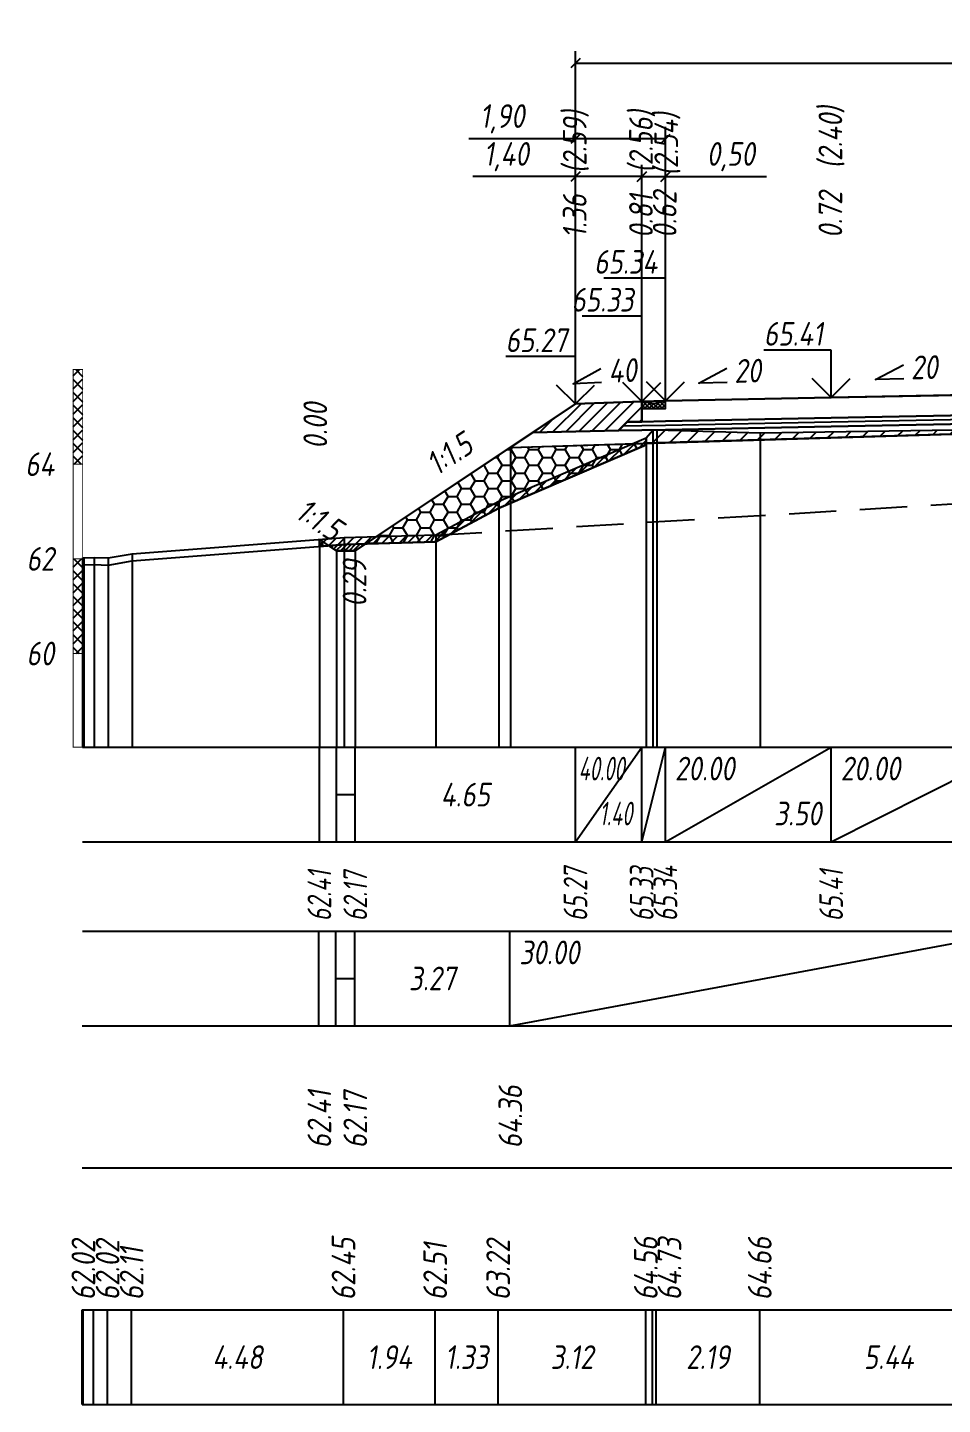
# Model space of a CAD drawing. Extents: x -717 to 1451, y -133302 to 233.
# Drawn here: x -358 to -261.4, y -132019.4 to -131874 of the extents above; entities that cross this region are included whole.
import ezdxf
from ezdxf.enums import TextEntityAlignment as Align

# ---------------------------------------------------------------- set-up
doc = ezdxf.new("R2010")
doc.units = 0
doc.linetypes.add('штриховая', pattern=[0.75, 0.5, -0.25])
for name, color, linetype in [('Интерполированный поперечник', 2, 'Continuous'), ('Код_510', 7, 'Continuous'), ('Код_514', 1, 'Continuous'), ('Код_516', 1, 'Continuous'), ('Контур_0', 7, 'Continuous'), ('Контур_2521', 7, 'Continuous'), ('Контур_2564', 7, 'Continuous'), ('Контур_2660', 7, 'Continuous'), ('Контур_2665', 7, 'Continuous'), ('Контур_400', 7, 'Continuous'), ('Контур_508', 7, 'Continuous'), ('Контур_512', 7, 'Continuous'), ('Контур_513', 7, 'Continuous'), ('Контур_818', 7, 'Continuous'), ('Красный поперечник', 1, 'Continuous'), ('Линейка абсолютных высот', 7, 'Continuous'), ('Объём_2501', 7, 'Continuous'), ('Объём_2564', 7, 'Continuous'), ('Объём_2650', 7, 'Continuous'), ('Объём_2660', 7, 'Continuous'), ('Объём_2661', 7, 'Continuous'), ('Объём_2663', 7, 'Continuous'), ('Объём_2664', 7, 'Continuous'), ('Объём_2665', 7, 'Continuous'), ('Объём_2666', 7, 'Continuous'), ('Откосы', 7, 'Continuous'), ('Отметки покрытия', 7, 'Continuous'), ('Рабочие отметки', 7, 'Continuous'), ('Рабочие отметки доп.', 7, 'Continuous'), ('Таблица', 7, 'Continuous'), ('Уклоны проезжей части', 7, 'Continuous'), ('Черный поперечник', 3, 'Continuous')]:
    doc.layers.add(name, color=color, linetype=linetype)
for name, color, linetype, true_color in [('Контур_2540', 2, 'Continuous', 0xffff00), ('Контур_2560', 2, 'Continuous', 0xffff00), ('Контур_2561', 7, 'Continuous', 0xff8040), ('Контур_2562', 3, 'Continuous', 0x00ff00), ('Контур_2563', 7, 'Continuous', 0xff8000), ('Контур_2570', 7, 'Continuous', 0x80ff00), ('Контур_2736', 4, 'Continuous', 0x00ffff), ('Контур_2737', 4, 'Continuous', 0x00ffff), ('Контур_2738', 4, 'Continuous', 0x00ffff), ('Контур_2739', 4, 'Continuous', 0x00ffff), ('Контур_2741', 4, 'Continuous', 0x00ffff), ('Контур_2742', 4, 'Continuous', 0x00ffff), ('Контур_2743', 4, 'Continuous', 0x00ffff), ('Контур_2744', 7, 'Continuous', 0xa4ffff), ('Контур_2745', 7, 'Continuous', 0xa4ffff), ('Контур_2747', 4, 'Continuous', 0x00ffff), ('Контур_2748', 4, 'Continuous', 0x00ffff), ('Контур_2749', 4, 'Continuous', 0x00ffff), ('Контур_2750', 4, 'Continuous', 0x00ffff), ('Контур_2751', 4, 'Continuous', 0x00ffff), ('Контур_2752', 4, 'Continuous', 0x00ffff), ('Контур_402', 7, 'Continuous', 0xff6464), ('Контур_703', 4, 'Continuous', 0x00ffff), ('Контур_705', 4, 'Continuous', 0x00ffff), ('Контур_707', 4, 'Continuous', 0x00ffff), ('Контур_720', 131, 'Continuous', 0xaaffff), ('Объём_2500', 7, 'Continuous', 0xc0c0c0), ('Объём_2520', 7, 'Continuous', 0x80ffff), ('Объём_2540', 2, 'Continuous', 0xffff00), ('Объём_2560', 2, 'Continuous', 0xffff00), ('Объём_2561', 7, 'Continuous', 0xff8040), ('Объём_2562', 3, 'Continuous', 0x00ff00), ('Объём_2563', 7, 'Continuous', 0xff8000), ('Объём_2570', 7, 'Continuous', 0x80ff00), ('Объём_2580', 3, 'Continuous', 0x00ff00), ('Объём_2600', 7, 'Continuous', 0x808000), ('Объём_2620', 2, 'Continuous', 0xffff00)]:
    doc.layers.add(name, color=color, linetype=linetype, true_color=true_color)
doc.styles.get("Standard").update_dxf_attribs({"font": 'txt', "height": 2.5})
doc.styles.add('М', font='romand.shx', dxfattribs={"width": 0.8, "oblique": 10, "height": 2.5})
doc.dimstyles.new('ISO-25', dxfattribs={"dimtxt": 2.5, "dimasz": 2.5, "dimexe": 1.25, "dimexo": 0.625, "dimtad": 1, "dimtxsty": 'Standard', "dimcen": 2.5, "dimadec": 0, "dimazin": 0, "dimtfac": 1, "dimtmove": 0, "dimatfit": 3, "dimfxl": 1, "dimarcsym": 0})
pattern_1 = [(45.00000125, (-432.1858, 20), (-0.6735192404, 0.673519211), []), (135.00000034, (-432.1858, 20), (-0.673519222, -0.67351923), [])]
pattern_2 = [(0, (-432.1858, 20), (1.42875, 0.8248891935), [0.9525, -1.905]), (120, (-432.1858, 20), (-1.428749997, 0.824889199), [0.9525, -1.905]), (60, (-432.1858, 20), (3e-09, 1.6497783924), [-1.905, 0.9525])]

# ---------------------------------------------------------------- blocks, each defined once
blk = doc.blocks.new('_Oblique')
at = {"color": 0, "linetype": 'ByBlock', "lineweight": -2}
blk.add_line((-0.5, -0.5), (0.5, 0.5), dxfattribs=at)
blk = doc.blocks.new('*D2802')
at = {"color": 0, "lineweight": -2, "transparency": 16777216}
for p, q in [((-300.14, -131913.17), (-300.14, -131888.47)), ((-293.14, -131912.89), (-293.14, -131888.47)), ((-300.14, -131889.72), (-310.98, -131889.72)), ((-293.14, -131889.72), (-300.14, -131889.72))]:
    blk.add_line(p, q, dxfattribs=at)
at = {"layer": 'Defpoints', "color": 0, "transparency": 16777216}
for p in [(-293.14, -131889.72), (-300.14, -131913.8), (-293.14, -131913.52)]:
    blk.add_point(p, dxfattribs=at)
at = {"color": 0, "lineweight": -2, "transparency": 16777216, "rotation": 180}
blk.add_blockref('_Oblique', (-300.14, -131889.72), dxfattribs=at)
at = {"color": 0, "lineweight": -2, "transparency": 16777216}
blk.add_blockref('_Oblique', (-293.14, -131889.72), dxfattribs=at)
at = {"color": 0, "transparency": 16777216, "insert": (-307.44, -131887.61), "char_height": 2.5, "width": 8.75, "attachment_point": 5, "style": 'М'}
blk.add_mtext('1,40', dxfattribs=at)
blk = doc.blocks.new('*D2804')
at = {"color": 0, "lineweight": -2, "transparency": 16777216}
for p, q in [((-293.14, -131912.89), (-293.14, -131888.47)), ((-290.64, -131912.84), (-290.64, -131888.47)), ((-293.14, -131889.72), (-290.64, -131889.72)), ((-290.64, -131889.72), (-279.97, -131889.72))]:
    blk.add_line(p, q, dxfattribs=at)
at = {"layer": 'Defpoints', "color": 0, "transparency": 16777216}
for p in [(-290.64, -131889.72), (-293.14, -131913.52), (-290.64, -131913.47)]:
    blk.add_point(p, dxfattribs=at)
at = {"color": 0, "lineweight": -2, "transparency": 16777216, "rotation": 180}
blk.add_blockref('_Oblique', (-293.14, -131889.72), dxfattribs=at)
at = {"color": 0, "lineweight": -2, "transparency": 16777216}
blk.add_blockref('_Oblique', (-290.64, -131889.72), dxfattribs=at)
at = {"color": 0, "transparency": 16777216, "insert": (-283.73, -131887.61), "char_height": 2.5, "width": 9.1667, "attachment_point": 5, "style": 'М'}
blk.add_mtext('0,50', dxfattribs=at)
blk = doc.blocks.new('*D2807')
at = {"color": 0, "lineweight": -2, "transparency": 16777216}
for p, q in [((-300.14, -131913.17), (-300.14, -131884.47)), ((-290.64, -131912.84), (-290.64, -131884.47)), ((-300.14, -131885.72), (-311.41, -131885.72)), ((-290.64, -131885.72), (-300.14, -131885.72))]:
    blk.add_line(p, q, dxfattribs=at)
at = {"layer": 'Defpoints', "color": 0, "transparency": 16777216}
for p in [(-290.64, -131885.72), (-300.14, -131913.8), (-290.64, -131913.47)]:
    blk.add_point(p, dxfattribs=at)
at = {"color": 0, "lineweight": -2, "transparency": 16777216, "rotation": 180}
blk.add_blockref('_Oblique', (-300.14, -131885.72), dxfattribs=at)
at = {"color": 0, "lineweight": -2, "transparency": 16777216}
blk.add_blockref('_Oblique', (-290.64, -131885.72), dxfattribs=at)
at = {"color": 0, "transparency": 16777216, "insert": (-307.87, -131883.61), "char_height": 2.5, "width": 8.75, "attachment_point": 5, "style": 'М'}
blk.add_mtext('1,90', dxfattribs=at)
blk = doc.blocks.new('*D2808')
at = {"color": 0, "lineweight": -2, "transparency": 16777216}
for p, q in [((-300.14, -131913.17), (-300.14, -131876.47)), ((-300.14, -131877.72), (-184.96, -131877.72)), ((-184.96, -131913.69), (-184.96, -131876.47))]:
    blk.add_line(p, q, dxfattribs=at)
at = {"layer": 'Defpoints', "color": 0, "transparency": 16777216}
for p in [(-184.96, -131877.72), (-300.14, -131913.8), (-184.96, -131914.31)]:
    blk.add_point(p, dxfattribs=at)
at = {"color": 0, "lineweight": -2, "transparency": 16777216, "rotation": 180}
blk.add_blockref('_Oblique', (-300.14, -131877.72), dxfattribs=at)
at = {"color": 0, "lineweight": -2, "transparency": 16777216}
blk.add_blockref('_Oblique', (-184.96, -131877.72), dxfattribs=at)
at = {"color": 0, "transparency": 16777216, "insert": (-242.55, -131875.61), "char_height": 2.5, "width": 12.0833, "attachment_point": 5, "style": 'М'}
blk.add_mtext('23,04', dxfattribs=at)

msp = doc.modelspace()

# ---------------------------------------------------------------- hatches: boundary and pattern name
h = msp.add_hatch()
h.set_pattern_fill('ANSI37', color=256, scale=0.1)
h.set_pattern_definition([(45, (-291.89288, -131913.70387), (-0.22451, 0.22451), []), (135, (-291.89288, -131913.70387), (-0.22451, -0.22451), [])])
h.paths.add_polyline_path([(-293.143, -131913.454), (-293.143, -131914.207), (-290.637, -131914.207), (-290.643, -131913.404), (-291.893, -131913.704)])
at = {"layer": 'Линейка абсолютных высот'}
h = msp.add_hatch(dxfattribs=at)
h.set_pattern_fill('ANSI37', scale=0.3, style=0)
h.set_pattern_definition(pattern_1)
h.paths.add_polyline_path([(-352.186, -131920.097), (-352.186, -131910.097), (-353.186, -131910.097), (-353.186, -131920.097)])
h = msp.add_hatch(dxfattribs=at)
h.set_pattern_fill('ANSI37', scale=0.3, style=0)
h.set_pattern_definition(pattern_1)
h.paths.add_polyline_path([(-352.186, -131940.097), (-352.186, -131930.097), (-353.186, -131930.097), (-353.186, -131940.097)])
at = {"layer": 'Объём_2563'}
h = msp.add_hatch(dxfattribs=at)
h.set_pattern_fill('ANSI31', color=256, scale=0.3)
h.set_pattern_definition([(45, (-432.1858, 20), (-0.673519209, 0.673519209), [])])
h.paths.add_polyline_path([(-294.644, -131915.634), (-293.144, -131915.604), (-293.144, -131913.454), (-300.144, -131913.734), (-304.644, -131916.734), (-295.562, -131916.552)])
at = {"layer": 'Объём_2570'}
h = msp.add_hatch(dxfattribs=at)
h.set_pattern_fill('ANSI31', color=256, scale=0.2)
h.set_pattern_definition([(45, (-432.1858, 20), (-0.449012806, 0.449012806), [])])
h.paths.add_polyline_path([(-292.659, -131918.049), (-308.251, -131924.737), (-314.902, -131928.311), (-324.583, -131928.587), (-327.186, -131928.788), (-327.186, -131928.038), (-324.583, -131927.837), (-314.902, -131927.561), (-308.251, -131923.987), (-292.659, -131917.299)])
at = {"layer": 'Объём_2600'}
h = msp.add_hatch(dxfattribs=at)
h.set_pattern_fill('ANSI31', color=6, scale=0.4)
h.set_pattern_definition([(45, (-432.1858, 20), (-0.898025612, 0.898025612), [])])
h.paths.add_polyline_path([(-291.553, -131916.467), (-280.625, -131916.772), (-253.348, -131916.375), (-253.348, -131916.708), (-292.659, -131917.887), (-292.659, -131917.299), (-291.955, -131916.485)])
h = msp.add_hatch(dxfattribs=at)
h.set_pattern_fill('HONEY', color=5, scale=0.3)
h.set_pattern_definition(pattern_2)
h.paths.add_polyline_path([(-292.659, -131918.049), (-308.251, -131924.737), (-314.902, -131928.311), (-322.327, -131928.522), (-307.02, -131918.318), (-292.659, -131917.887)])
h = msp.add_hatch(dxfattribs=at)
h.set_pattern_fill('HONEY', color=5, scale=0.3)
h.set_pattern_definition(pattern_2)
h.paths.add_polyline_path([(-327.186, -131928.788), (-327.186, -131928.038), (-326.178, -131928.71)])
at = {"layer": 'Объём_2620'}
h = msp.add_hatch(dxfattribs=at)
h.set_pattern_fill('ANSI31', color=2, scale=0.1)
h.set_pattern_definition([(45, (-432.18578, 20), (-0.224506403, 0.224506403), [])])
h.paths.add_polyline_path([(-325.393, -131929.233), (-326.178, -131928.71), (-324.583, -131928.587), (-322.327, -131928.522), (-323.393, -131929.233)])

# ---------------------------------------------------------------- linework, layer by layer
msp.add_lwpolyline([(-293.143, -131913.454), (-293.143, -131914.207), (-290.637, -131914.207), (-290.643, -131913.404), (-291.893, -131913.704), (-293.143, -131913.454)])
at = {"layer": 'Интерполированный поперечник', "linetype": 'штриховая', "ltscale": 10, "flags": 128}
msp.add_lwpolyline([(-315.016, -131927.597), (-185.522, -131919.725)], dxfattribs=at)
at = {"layer": 'Код_510'}
for p, q in [((-352.24, -132019.421), (-352.24, -132009.421)), ((-352.115, -132019.421), (-352.115, -132009.421)), ((-351.027, -132019.421), (-351.027, -132009.421)), ((-349.553, -132019.421), (-349.553, -132009.421)), ((-347.014, -132019.421), (-347.014, -132009.421)), ((-324.637, -132019.421), (-324.637, -132009.421)), ((-314.957, -132019.421), (-314.957, -132009.421)), ((-308.305, -132019.421), (-308.305, -132009.421)), ((-292.713, -132019.421), (-292.713, -132009.421)), ((-292.009, -132019.421), (-292.009, -132009.421)), ((-291.607, -132019.421), (-291.607, -132009.421)), ((-280.679, -132019.421), (-280.679, -132009.421))]:
    msp.add_line(p, q, dxfattribs=at)
at = {"layer": 'Код_514'}
for p, q in [((-327.186, -131960), (-327.186, -131950)), ((-325.393, -131960), (-325.393, -131950)), ((-323.393, -131960), (-323.393, -131950)), ((-300.144, -131960), (-300.144, -131950)), ((-300.144, -131960), (-293.144, -131950)), ((-293.144, -131960), (-293.144, -131950)), ((-293.144, -131960), (-290.644, -131950)), ((-290.644, -131960), (-290.644, -131950)), ((-290.644, -131960), (-273.144, -131950)), ((-273.144, -131960), (-273.144, -131950)), ((-273.144, -131960), (-253.348, -131950)), ((-325.393, -131955), (-323.393, -131955))]:
    msp.add_line(p, q, dxfattribs=at)
at = {"layer": 'Код_516'}
for p, q in [((-327.24, -131979.421), (-327.24, -131969.421)), ((-325.447, -131979.421), (-325.447, -131969.421)), ((-323.447, -131979.421), (-323.447, -131969.421)), ((-307.075, -131979.421), (-307.075, -131969.421)), ((-307.075, -131979.421), (-253.403, -131969.421)), ((-325.447, -131974.421), (-323.447, -131974.421))]:
    msp.add_line(p, q, dxfattribs=at)
at = {"layer": 'Контур_0', "flags": 128}
for points in [[(-253.348, -131912.658), (-273.144, -131913.054), (-290.644, -131913.404), (-290.644, -131913.404), (-290.644, -131913.404), (-290.644, -131913.404), (-290.644, -131913.404), (-293.144, -131913.454), (-293.144, -131915.604), (-290.644, -131915.554), (-290.644, -131915.554), (-290.644, -131915.554), (-290.644, -131915.554), (-290.644, -131915.554), (-290.644, -131915.554), (-273.144, -131915.204), (-253.348, -131914.808), (-253.348, -131912.658)], [(-300.144, -131913.734), (-321.152, -131927.739), (-321.152, -131927.739), (-321.152, -131927.739), (-321.152, -131927.739), (-321.152, -131927.739), (-321.152, -131927.739), (-321.152, -131927.739), (-321.152, -131927.739), (-321.152, -131927.739), (-321.152, -131927.739), (-321.152, -131927.739), (-321.152, -131927.739), (-321.152, -131927.739), (-321.152, -131927.739), (-323.393, -131929.233), (-325.393, -131929.233), (-327.186, -131928.038), (-327.186, -131928.038), (-327.186, -131928.038), (-327.186, -131928.038), (-327.186, -131928.038), (-327.186, -131928.038), (-327.186, -131928.038), (-327.186, -131928.038), (-327.186, -131928.038), (-327.186, -131928.038), (-327.186, -131928.038), (-327.186, -131928.038), (-327.186, -131928.038)], [(-300.144, -131913.734), (-321.152, -131927.739), (-321.152, -131927.739), (-321.152, -131927.739), (-321.152, -131927.739), (-321.152, -131927.739), (-321.152, -131927.739), (-321.152, -131927.739), (-321.152, -131927.739), (-321.152, -131927.739), (-321.152, -131927.739), (-321.152, -131927.739), (-321.152, -131927.739), (-321.152, -131927.739), (-321.152, -131927.739), (-323.393, -131929.233)], [(-300.144, -131913.734), (-300.144, -131913.734)], [(-253.348, -131914.808), (-273.144, -131915.204), (-290.644, -131915.554), (-290.644, -131915.554), (-290.644, -131915.554), (-290.644, -131915.554), (-290.644, -131915.554), (-290.644, -131915.554), (-293.144, -131915.604), (-294.644, -131915.634), (-295.562, -131916.552), (-293.144, -131916.504), (-290.644, -131916.454), (-290.644, -131916.454), (-290.644, -131916.454), (-290.644, -131916.454), (-290.644, -131916.454), (-290.644, -131916.454), (-273.144, -131916.104), (-253.348, -131915.708), (-253.348, -131914.808)], [(-304.644, -131916.734), (-295.562, -131916.552), (-294.644, -131915.634), (-293.144, -131915.604)]]:
    msp.add_lwpolyline(points, dxfattribs=at)
at = {"layer": 'Контур_2521', "color": 250, "flags": 128}
msp.add_lwpolyline([(-253.348, -131915.258), (-273.144, -131915.654), (-290.644, -131916.004), (-290.644, -131916.004), (-290.644, -131916.004), (-290.644, -131916.004), (-290.644, -131916.004), (-290.644, -131916.004), (-293.144, -131916.054), (-295.103, -131916.093)], dxfattribs=at)
at = {"layer": 'Контур_2540', "flags": 128}
msp.add_lwpolyline([(-273.144, -131916.104), (-290.644, -131916.454), (-293.144, -131916.504), (-295.562, -131916.552), (-304.644, -131916.734), (-307.02, -131918.318), (-253.348, -131916.708), (-253.348, -131915.708), (-273.144, -131916.104)], dxfattribs=at)
at = {"layer": 'Контур_2560', "flags": 128}
msp.add_lwpolyline([(-300.144, -131913.734), (-300.144, -131913.734), (-300.144, -131913.734), (-293.144, -131913.454)], dxfattribs=at)
at = {"layer": 'Контур_2561', "flags": 128}
msp.add_lwpolyline([(-293.144, -131913.454), (-293.144, -131913.454), (-300.144, -131913.734), (-300.144, -131913.734), (-293.144, -131913.454)], dxfattribs=at)
at = {"layer": 'Контур_2562', "flags": 128}
msp.add_lwpolyline([(-300.144, -131913.734), (-300.144, -131913.734), (-300.144, -131913.734), (-300.144, -131913.734), (-300.144, -131913.734)], dxfattribs=at)
at = {"layer": 'Контур_2563', "flags": 128}
msp.add_lwpolyline([(-294.644, -131915.634), (-293.144, -131915.604), (-293.144, -131913.454), (-300.144, -131913.734), (-304.644, -131916.734), (-295.562, -131916.552), (-294.644, -131915.634)], dxfattribs=at)
at = {"layer": 'Контур_2564', "flags": 128}
msp.add_lwpolyline([(-300.144, -131913.734), (-293.144, -131913.454)], dxfattribs=at)
at = {"layer": 'Контур_2570', "flags": 128}
msp.add_lwpolyline([(-352.186, -131930.732), (-352.061, -131930.732), (-350.973, -131930.707), (-349.498, -131930.75), (-346.96, -131930.319), (-324.583, -131928.587), (-314.902, -131928.311), (-314.902, -131928.311), (-308.251, -131924.737), (-292.659, -131918.049), (-292.659, -131917.299), (-291.955, -131916.485), (-291.553, -131916.467), (-280.625, -131916.772), (-253.401, -131916.376)], dxfattribs=at)
at = {"layer": 'Контур_2660', "flags": 128}
msp.add_lwpolyline([(-307.02, -131918.318), (-253.348, -131916.708)], dxfattribs=at)
at = {"layer": 'Контур_2665', "flags": 128}
msp.add_lwpolyline([(-300.144, -131913.734), (-300.144, -131913.734)], dxfattribs=at)
at = {"layer": 'Контур_2736', "flags": 128}
for points in [[(-300.144, -131913.734), (-321.152, -131927.739)], [(-321.152, -131927.739), (-323.393, -131929.233)]]:
    msp.add_lwpolyline(points, dxfattribs=at)
at = {"layer": 'Контур_2737', "flags": 128}
msp.add_lwpolyline([(-321.152, -131927.739), (-321.152, -131927.739)], dxfattribs=at)
at = {"layer": 'Контур_2738', "flags": 128}
msp.add_lwpolyline([(-321.152, -131927.739), (-321.152, -131927.739)], dxfattribs=at)
at = {"layer": 'Контур_2739', "flags": 128}
msp.add_lwpolyline([(-321.152, -131927.739), (-321.152, -131927.739)], dxfattribs=at)
at = {"layer": 'Контур_2741', "flags": 128}
msp.add_lwpolyline([(-327.186, -131928.038), (-327.186, -131928.038)], dxfattribs=at)
at = {"layer": 'Контур_2742', "flags": 128}
msp.add_lwpolyline([(-327.186, -131928.038), (-327.186, -131928.038)], dxfattribs=at)
at = {"layer": 'Контур_2743', "flags": 128}
msp.add_lwpolyline([(-327.186, -131928.038), (-327.186, -131928.038)], dxfattribs=at)
at = {"layer": 'Контур_2744', "flags": 128}
msp.add_lwpolyline([(-327.186, -131928.038), (-327.186, -131928.038)], dxfattribs=at)
msp.add_lwpolyline([(-327.186, -131928.038), (-327.186, -131928.038)], dxfattribs=at)
msp.add_lwpolyline([(-327.186, -131928.038), (-327.186, -131928.038)], dxfattribs=at)
msp.add_lwpolyline([(-327.186, -131928.038), (-327.186, -131928.038)], dxfattribs=at)
msp.add_lwpolyline([(-327.186, -131928.038), (-327.186, -131928.038)], dxfattribs=at)
msp.add_lwpolyline([(-327.186, -131928.038), (-327.186, -131928.038)], dxfattribs=at)
at = {"layer": 'Контур_2745', "flags": 128}
msp.add_lwpolyline([(-321.152, -131927.739), (-321.152, -131927.739)], dxfattribs=at)
msp.add_lwpolyline([(-321.152, -131927.739), (-321.152, -131927.739)], dxfattribs=at)
msp.add_lwpolyline([(-321.152, -131927.739), (-321.152, -131927.739)], dxfattribs=at)
msp.add_lwpolyline([(-321.152, -131927.739), (-321.152, -131927.739)], dxfattribs=at)
msp.add_lwpolyline([(-321.152, -131927.739), (-321.152, -131927.739)], dxfattribs=at)
msp.add_lwpolyline([(-321.152, -131927.739), (-321.152, -131927.739)], dxfattribs=at)
at = {"layer": 'Контур_2747', "flags": 128}
msp.add_lwpolyline([(-321.152, -131927.739), (-321.152, -131927.739)], dxfattribs=at)
at = {"layer": 'Контур_2748', "flags": 128}
msp.add_lwpolyline([(-321.152, -131927.739), (-321.152, -131927.739)], dxfattribs=at)
at = {"layer": 'Контур_2749', "flags": 128}
msp.add_lwpolyline([(-321.152, -131927.739), (-321.152, -131927.739)], dxfattribs=at)
at = {"layer": 'Контур_2750', "flags": 128}
msp.add_lwpolyline([(-327.186, -131928.038), (-327.186, -131928.038)], dxfattribs=at)
at = {"layer": 'Контур_2751', "flags": 128}
msp.add_lwpolyline([(-327.186, -131928.038), (-327.186, -131928.038)], dxfattribs=at)
at = {"layer": 'Контур_2752', "flags": 128}
msp.add_lwpolyline([(-327.186, -131928.038), (-327.186, -131928.038)], dxfattribs=at)
at = {"layer": 'Контур_400', "flags": 128}
msp.add_lwpolyline([(-293.144, -131913.454), (-290.644, -131913.404), (-290.644, -131913.404), (-290.644, -131913.404), (-290.644, -131913.404), (-290.644, -131913.404), (-290.644, -131913.404), (-273.144, -131913.054), (-253.348, -131912.658)], dxfattribs=at)
at = {"layer": 'Контур_402', "flags": 128}
msp.add_lwpolyline([(-307.02, -131918.318), (-253.348, -131916.708), (-177.869, -131918.972)], dxfattribs=at)
at = {"layer": 'Контур_508', "flags": 128}
msp.add_lwpolyline([(-327.186, -131928.038), (-325.393, -131929.233), (-323.393, -131929.233), (-307.02, -131918.318), (-253.348, -131916.708), (-177.869, -131918.972), (-165.972, -131926.903), (-163.972, -131926.903), (-154.767, -131920.767)], dxfattribs=at)
at = {"layer": 'Контур_512', "flags": 128}
msp.add_lwpolyline([(-327.186, -131928.038), (-325.393, -131929.233), (-323.393, -131929.233), (-307.02, -131918.318), (-253.348, -131916.708), (-177.869, -131918.972), (-165.972, -131926.903), (-163.972, -131926.903), (-154.767, -131920.767)], dxfattribs=at)
at = {"layer": 'Контур_513', "flags": 128}
msp.add_lwpolyline([(-327.186, -131928.038), (-325.393, -131929.233), (-323.393, -131929.233), (-307.02, -131918.318), (-253.348, -131916.708), (-177.869, -131918.972), (-165.972, -131926.903), (-163.972, -131926.903), (-154.767, -131920.767)], dxfattribs=at)
at = {"layer": 'Контур_703', "flags": 128}
msp.add_lwpolyline([(-300.144, -131913.734), (-321.152, -131927.739)], dxfattribs=at)
at = {"layer": 'Контур_705', "flags": 128}
msp.add_lwpolyline([(-321.152, -131927.739), (-321.152, -131927.739)], dxfattribs=at)
at = {"layer": 'Контур_707', "flags": 128}
msp.add_lwpolyline([(-325.393, -131929.233), (-327.186, -131928.038)], dxfattribs=at)
at = {"layer": 'Контур_720', "flags": 128}
msp.add_lwpolyline([(-323.393, -131929.233), (-325.393, -131929.233)], dxfattribs=at)
at = {"layer": 'Контур_818', "flags": 128}
msp.add_lwpolyline([(-327.186, -131928.788), (-324.583, -131928.587), (-314.902, -131928.311), (-314.902, -131928.311), (-308.251, -131924.737), (-292.659, -131918.049), (-292.659, -131917.299), (-291.955, -131916.485), (-291.553, -131916.467), (-280.625, -131916.772), (-253.401, -131916.376), (-253.348, -131916.375), (-242.882, -131916.154), (-232.03, -131916.241), (-206.791, -131915.936), (-202.282, -131915.862), (-193.147, -131915.77), (-193.147, -131916.52), (-190.08, -131918.142), (-185.499, -131920.473), (-185.499, -131920.473), (-174.878, -131920.443), (-170.829, -131920.442), (-167.554, -131921.901)], dxfattribs=at)
at = {"layer": 'Красный поперечник'}
for p, q in [((-273.144, -131913.054), (-253.348, -131912.658)), ((-323.393, -131929.233), (-300.144, -131913.734)), ((-300.144, -131913.734), (-293.144, -131913.454)), ((-293.144, -131913.454), (-290.644, -131913.404)), ((-290.644, -131913.404), (-273.144, -131913.054)), ((-307.02, -131918.318), (-307.02, -131950)), ((-327.186, -131928.038), (-327.186, -131950)), ((-327.186, -131928.038), (-325.393, -131929.233)), ((-325.393, -131929.233), (-325.393, -131950)), ((-325.393, -131929.233), (-323.393, -131929.233)), ((-323.393, -131929.233), (-323.393, -131950))]:
    msp.add_line(p, q, dxfattribs=at)
at = {"layer": 'Линейка абсолютных высот', "color": 7, "const_width": 0.1, "flags": 128}
for points in [[(-352.186, -131920.097), (-352.186, -131910.097), (-353.186, -131910.097), (-353.186, -131920.097), (-352.186, -131920.097)], [(-352.186, -131930.097), (-352.186, -131920.097), (-353.186, -131920.097), (-353.186, -131930.097), (-352.186, -131930.097)], [(-352.186, -131940.097), (-352.186, -131930.097), (-353.186, -131930.097), (-353.186, -131940.097), (-352.186, -131940.097)], [(-352.186, -131950), (-352.186, -131940.097), (-353.186, -131940.097), (-353.186, -131950), (-352.186, -131950)]]:
    msp.add_lwpolyline(points, dxfattribs=at)
at = {"layer": 'Объём_2500', "flags": 128}
msp.add_lwpolyline([(-253.348, -131912.658), (-273.144, -131913.054), (-290.644, -131913.404), (-290.644, -131913.404), (-290.644, -131913.404), (-290.644, -131913.404), (-290.644, -131913.404), (-293.144, -131913.454), (-293.144, -131915.604), (-290.644, -131915.554), (-290.644, -131915.554), (-290.644, -131915.554), (-290.644, -131915.554), (-290.644, -131915.554), (-290.644, -131915.554), (-273.144, -131915.204), (-253.348, -131914.808), (-253.348, -131912.658)], dxfattribs=at)
at = {"layer": 'Объём_2501', "flags": 128}
msp.add_lwpolyline([(-293.144, -131913.454), (-290.644, -131913.404), (-290.644, -131913.404), (-290.644, -131913.404), (-290.644, -131913.404), (-290.644, -131913.404), (-290.644, -131913.404), (-273.144, -131913.054), (-253.348, -131912.658)], dxfattribs=at)
at = {"layer": 'Объём_2520', "color": 250, "flags": 128}
msp.add_lwpolyline([(-253.348, -131914.808), (-273.144, -131915.204), (-290.644, -131915.554), (-290.644, -131915.554), (-290.644, -131915.554), (-290.644, -131915.554), (-290.644, -131915.554), (-290.644, -131915.554), (-293.144, -131915.604), (-294.644, -131915.634), (-295.562, -131916.552), (-293.144, -131916.504), (-290.644, -131916.454), (-290.644, -131916.454), (-290.644, -131916.454), (-290.644, -131916.454), (-290.644, -131916.454), (-290.644, -131916.454), (-273.144, -131916.104), (-253.348, -131915.708), (-253.348, -131914.808)], dxfattribs=at)
at = {"layer": 'Объём_2540', "flags": 128}
msp.add_lwpolyline([(-273.144, -131916.104), (-290.644, -131916.454), (-293.144, -131916.504), (-295.562, -131916.552), (-304.644, -131916.734), (-307.02, -131918.318), (-253.348, -131916.708), (-253.348, -131915.708), (-273.144, -131916.104)], dxfattribs=at)
at = {"layer": 'Объём_2560', "flags": 128}
msp.add_lwpolyline([(-300.144, -131913.734), (-300.144, -131913.734), (-300.144, -131913.734), (-293.144, -131913.454)], dxfattribs=at)
at = {"layer": 'Объём_2561', "flags": 128}
msp.add_lwpolyline([(-293.144, -131913.454), (-293.144, -131913.454), (-300.144, -131913.734), (-300.144, -131913.734), (-293.144, -131913.454)], dxfattribs=at)
at = {"layer": 'Объём_2562', "flags": 128}
msp.add_lwpolyline([(-300.144, -131913.734), (-300.144, -131913.734), (-300.144, -131913.734), (-300.144, -131913.734), (-300.144, -131913.734)], dxfattribs=at)
at = {"layer": 'Объём_2563', "color": 250, "flags": 128}
msp.add_lwpolyline([(-294.644, -131915.634), (-293.144, -131915.604), (-293.144, -131913.454), (-300.144, -131913.734), (-304.644, -131916.734), (-295.562, -131916.552), (-294.644, -131915.634)], dxfattribs=at)
at = {"layer": 'Объём_2564', "flags": 128}
msp.add_lwpolyline([(-300.144, -131913.734), (-293.144, -131913.454)], dxfattribs=at)
at = {"layer": 'Объём_2570', "flags": 128}
msp.add_lwpolyline([(-292.659, -131918.049), (-308.251, -131924.737), (-314.902, -131928.311), (-324.583, -131928.587), (-327.186, -131928.788), (-327.186, -131928.038), (-324.583, -131927.837), (-314.902, -131927.561), (-308.251, -131923.987), (-292.659, -131917.299), (-292.659, -131918.049), (-292.659, -131918.049)], dxfattribs=at)
at = {"layer": 'Объём_2580', "flags": 128}
msp.add_lwpolyline([(-300.144, -131913.734), (-300.144, -131913.734)], dxfattribs=at)
at = {"layer": 'Объём_2600', "color": 5, "flags": 128}
for points in [[(-292.659, -131918.049), (-308.251, -131924.737), (-314.902, -131928.311), (-322.327, -131928.522), (-307.02, -131918.318), (-292.659, -131917.887), (-292.659, -131918.049), (-292.659, -131918.049)], [(-327.186, -131928.788), (-327.186, -131928.038), (-326.178, -131928.71), (-327.186, -131928.788), (-327.186, -131928.788)]]:
    msp.add_lwpolyline(points, dxfattribs=at)
at = {"layer": 'Объём_2620', "flags": 128}
msp.add_lwpolyline([(-325.393, -131929.233), (-326.178, -131928.71), (-324.583, -131928.587), (-322.327, -131928.522), (-323.393, -131929.233), (-325.393, -131929.233), (-325.393, -131929.233)], dxfattribs=at)
at = {"layer": 'Объём_2650', "color": 6, "flags": 128}
msp.add_lwpolyline([(-291.553, -131916.467), (-280.625, -131916.772), (-253.348, -131916.375), (-253.348, -131916.708), (-292.659, -131917.887), (-292.659, -131917.299), (-291.955, -131916.485), (-291.553, -131916.467), (-291.553, -131916.467)], dxfattribs=at)
at = {"layer": 'Объём_2660', "flags": 128}
msp.add_lwpolyline([(-307.02, -131918.318), (-253.348, -131916.708)], dxfattribs=at)
at = {"layer": 'Объём_2661', "flags": 128}
msp.add_lwpolyline([(-300.144, -131913.734), (-321.152, -131927.739)], dxfattribs=at)
at = {"layer": 'Объём_2663', "flags": 128}
for points in [[(-325.393, -131929.233), (-327.186, -131928.038)], [(-321.152, -131927.739), (-323.393, -131929.233)]]:
    msp.add_lwpolyline(points, dxfattribs=at)
at = {"layer": 'Объём_2664', "flags": 128}
msp.add_lwpolyline([(-323.393, -131929.233), (-325.393, -131929.233)], dxfattribs=at)
at = {"layer": 'Объём_2665', "flags": 128}
msp.add_lwpolyline([(-300.144, -131913.734), (-300.144, -131913.734)], dxfattribs=at)
at = {"layer": 'Объём_2666', "flags": 128}
msp.add_lwpolyline([(-300.144, -131913.734), (-321.152, -131927.739)], dxfattribs=at)
at = {"layer": 'Откосы', "color": 1, "flags": 128}
for points in [[(-265.472, -131911.089), (-268.471, -131911.149), (-265.502, -131909.589)], [(-297.394, -131911.475), (-300.391, -131911.595), (-297.454, -131909.976)], [(-284.12, -131911.462), (-287.119, -131911.522), (-284.15, -131909.962)]]:
    msp.add_lwpolyline(points, dxfattribs=at)
at = {"layer": 'Отметки покрытия', "color": 1}
for p, q in [((-290.644, -131900.454), (-297.144, -131900.454)), ((-290.644, -131913.404), (-290.644, -131900.454)), ((-293.144, -131904.454), (-299.444, -131904.454)), ((-293.144, -131913.454), (-293.144, -131904.454)), ((-273.144, -131908.054), (-280.244, -131908.054)), ((-273.144, -131913.054), (-273.144, -131908.054)), ((-300.144, -131908.734), (-307.494, -131908.734)), ((-300.144, -131913.734), (-300.144, -131908.734)), ((-273.144, -131913.054), (-275.144, -131911.054)), ((-273.144, -131913.054), (-271.144, -131911.054)), ((-300.144, -131913.734), (-302.144, -131911.734)), ((-300.144, -131913.734), (-298.144, -131911.734)), ((-293.144, -131913.454), (-295.144, -131911.454)), ((-293.144, -131913.454), (-291.144, -131911.454)), ((-290.644, -131913.404), (-292.644, -131911.404)), ((-290.644, -131913.404), (-288.644, -131911.404))]:
    msp.add_line(p, q, dxfattribs=at)
at = {"layer": 'Таблица'}
for p, q in [((-352.186, -131950), (-129.767, -131950)), ((-352.186, -131960), (-129.767, -131960)), ((-352.186, -131969.421), (-129.767, -131969.421)), ((-352.24, -131979.421), (-129.822, -131979.421)), ((-352.24, -131994.421), (-129.822, -131994.421)), ((-352.24, -132009.421), (-129.822, -132009.421)), ((-352.24, -132019.421), (-129.822, -132019.421))]:
    msp.add_line(p, q, dxfattribs=at)
at = {"layer": 'Черный поперечник', "color": 7}
for p, q in [((-291.955, -131916.485), (-291.955, -131950)), ((-291.553, -131916.467), (-291.553, -131950)), ((-280.625, -131916.772), (-280.625, -131950)), ((-292.659, -131917.299), (-292.659, -131950)), ((-308.251, -131923.987), (-308.251, -131950)), ((-324.583, -131927.837), (-324.583, -131950)), ((-314.902, -131927.561), (-314.902, -131950)), ((-352.186, -131929.982), (-352.186, -131950)), ((-352.061, -131929.982), (-352.061, -131950)), ((-350.973, -131929.957), (-350.973, -131950)), ((-349.498, -131930), (-349.498, -131950)), ((-346.96, -131929.569), (-346.96, -131950))]:
    msp.add_line(p, q, dxfattribs=at)
at = {"layer": 'Черный поперечник', "flags": 128}
msp.add_lwpolyline([(-352.186, -131929.982), (-352.061, -131929.982), (-350.973, -131929.957), (-349.498, -131930), (-346.96, -131929.569), (-324.583, -131927.837), (-314.902, -131927.561), (-308.251, -131923.987), (-292.659, -131917.299), (-291.955, -131916.485), (-291.553, -131916.467), (-280.625, -131916.772), (-253.401, -131916.376), (-253.348, -131916.375), (-242.882, -131916.154), (-232.03, -131916.241), (-206.791, -131915.936), (-202.282, -131915.862), (-193.147, -131915.77), (-190.08, -131917.392), (-185.499, -131919.723), (-174.878, -131919.693), (-170.829, -131919.692), (-167.554, -131921.151)], dxfattribs=at)

# ---------------------------------------------------------------- texts
at = {"layer": 'Код_510', "style": 'М', "oblique": 10, "width": 0.8}
for s, p in [('62.02', (-352.115, -132008.421)), ('62.02', (-349.553, -132008.421)), ('62.11', (-347.014, -132008.421)), ('62.45', (-324.637, -132008.421)), ('62.51', (-314.957, -132008.421)), ('63.22', (-308.305, -132008.421)), ('64.56', (-292.713, -132008.421)), ('64.73', (-290.213, -132008.421)), ('64.66', (-280.679, -132008.421))]:
    msp.add_text(s, height=2.5, rotation=90, dxfattribs=at).set_placement(p, align=Align.MIDDLE_LEFT)
for s, p in [('4.48', (-335.826, -132014.421)), ('1.94', (-319.797, -132014.421)), ('1.33', (-311.631, -132014.421)), ('3.12', (-300.509, -132014.421)), ('2.19', (-286.143, -132014.421)), ('5.44', (-267.068, -132014.421))]:
    msp.add_text(s, height=2.5, dxfattribs=at).set_placement(p, align=Align.MIDDLE_CENTER)
at = {"layer": 'Код_514', "style": 'М', "oblique": 10}
for s, width, p in [('40.00', 0.6, (-299.821, -131951)), ('20.00', 0.8, (-289.644, -131951)), ('20.00', 0.8, (-272.144, -131951))]:
    msp.add_text(s, height=2.5, dxfattribs=dict(at, width=width)).set_placement(p, align=Align.TOP_LEFT)
at = {"layer": 'Код_514', "style": 'М', "oblique": 10, "width": 0.8}
msp.add_text('4.65', height=2.5, dxfattribs=at).set_placement((-311.769, -131955), align=Align.MIDDLE_CENTER)
at = {"layer": 'Код_514', "style": 'М', "oblique": 10}
for s, width, p in [('1.40', 0.6, (-294.144, -131959)), ('3.50', 0.8, (-274.144, -131959))]:
    msp.add_text(s, height=2.5, dxfattribs=dict(at, width=width)).set_placement(p, align=Align.BOTTOM_RIGHT)
at = {"layer": 'Код_514', "style": 'М', "oblique": 10, "width": 0.7}
for s, p in [('62.41', (-327.186, -131968.382)), ('62.17', (-323.393, -131968.382)), ('65.27', (-300.144, -131968.382)), ('65.33', (-293.144, -131968.382)), ('65.34', (-290.644, -131968.382)), ('65.41', (-273.144, -131968.382))]:
    msp.add_text(s, height=2.5, rotation=90, dxfattribs=at).set_placement(p, align=Align.MIDDLE_LEFT)
at = {"layer": 'Код_516', "style": 'М', "oblique": 10, "width": 0.8}
msp.add_text('30.00', height=2.5, dxfattribs=at).set_placement((-306.075, -131970.421), align=Align.TOP_LEFT)
msp.add_text('3.27', height=2.5, dxfattribs=at).set_placement((-315.261, -131974.421), align=Align.MIDDLE_CENTER)
for s, p in [('62.41', (-327.186, -131992.371)), ('62.17', (-323.393, -131992.371)), ('64.36', (-307.02, -131992.371))]:
    msp.add_text(s, height=2.5, rotation=90, dxfattribs=at).set_placement(p, align=Align.MIDDLE_LEFT)
at = {"layer": 'Линейка абсолютных высот', "style": 'М', "oblique": 10, "width": 0.8}
for s, p in [('64', (-355.186, -131920.097)), ('62', (-355.186, -131930.097)), ('60', (-355.186, -131940.097))]:
    msp.add_text(s, height=2.5, dxfattribs=at).set_placement(p, align=Align.MIDDLE_RIGHT)
at = {"layer": 'Отметки покрытия', "color": 1, "style": 'М', "oblique": 10, "width": 0.8}
for s, p in [('65.34', (-291.503, -131900.723)), ('65.33', (-294.003, -131904.723)), ('65.41', (-274.003, -131908.323)), ('65.27', (-301.003, -131909.003))]:
    msp.add_text(s, height=2.5, dxfattribs=at).set_placement(p, align=Align.BOTTOM_RIGHT)
at = {"layer": 'Рабочие отметки', "color": 1, "style": 'М', "oblique": 10, "width": 0.8}
for s, p in [('1.36', (-300.222, -131896.204)), ('0.81', (-293.222, -131896.204)), ('0.62', (-290.722, -131896.204)), ('0.72', (-273.222, -131896.204)), ('0.00', (-327.618, -131918.469))]:
    msp.add_text(s, height=2.5, rotation=90, dxfattribs=at).set_placement(p, align=Align.MIDDLE_LEFT)
msp.add_text('0.29', height=2.5, rotation=90, dxfattribs=at).set_placement((-323.471, -131930.164), align=Align.MIDDLE_RIGHT)
at = {"layer": 'Рабочие отметки доп.', "color": 1, "style": 'М', "oblique": 10, "width": 0.8}
for s, p in [('(2.40)', (-273.222, -131888.854)), ('(2.59)', (-300.222, -131889.354)), ('(2.56)', (-293.222, -131889.304)), ('(2.54)', (-290.557, -131889.617))]:
    msp.add_text(s, height=2.5, rotation=90, dxfattribs=at).set_placement(p, align=Align.MIDDLE_LEFT)
at = {"layer": 'Уклоны проезжей части', "color": 1, "style": 'М', "oblique": 10, "width": 0.8}
for s, rotation, p in [('40', 2.29061, (-295.089, -131912.191)), ('20', 1.14576, (-281.914, -131912.229)), ('20', 1.14576, (-263.266, -131911.856)), ('1:1.5', 33.69007, (-312.323, -131920.652)), ('1:1.5', 326.30994, (-328.274, -131927.638))]:
    msp.add_text(s, height=2.5, rotation=rotation, dxfattribs=at).set_placement(p, align=Align.BOTTOM_CENTER)

# ---------------------------------------------------------------- dimensions: what is measured, and where the dimension line sits
at = {"color": 5}
dim = msp.add_linear_dim(base=(-184.956, -131877.72), p1=(-300.144, -131913.796), p2=(-184.956, -131914.31), angle=180, dimstyle='ISO-25', override={"dimasz": 1, "dimlfac": 0.2, "dimzin": 0, "dimtxsty": 'М', "dimblk1": 'Oblique', "dimblk2": 'Oblique', "dimsah": 1}, dxfattribs=at)
dim.commit()
dim.dimension.update_dxf_attribs({"geometry": '*D2808', "text_midpoint": (-242.55, -131875.607)})
for base, p1, p2, picture, middle in [((-290.644, -131885.72), (-300.144, -131913.796), (-290.644, -131913.466), '*D2807', (-307.871, -131885.72)), ((-293.144, -131889.72), (-300.144, -131913.796), (-293.144, -131913.516), '*D2802', (-307.438, -131889.72)), ((-290.644, -131889.72), (-293.144, -131913.516), (-290.644, -131913.466), '*D2804', (-283.727, -131889.72))]:
    dim = msp.add_linear_dim(base=base, p1=p1, p2=p2, angle=180, dimstyle='ISO-25', override={"dimasz": 1, "dimlfac": 0.2, "dimzin": 0, "dimtxsty": 'М', "dimblk1": 'Oblique', "dimblk2": 'Oblique', "dimsah": 1}, dxfattribs=at)
    dim.commit()
    dim.dimension.update_dxf_attribs({"geometry": picture, "text_midpoint": middle, "dimtype": 160})

doc.saveas('drawing.dxf')
